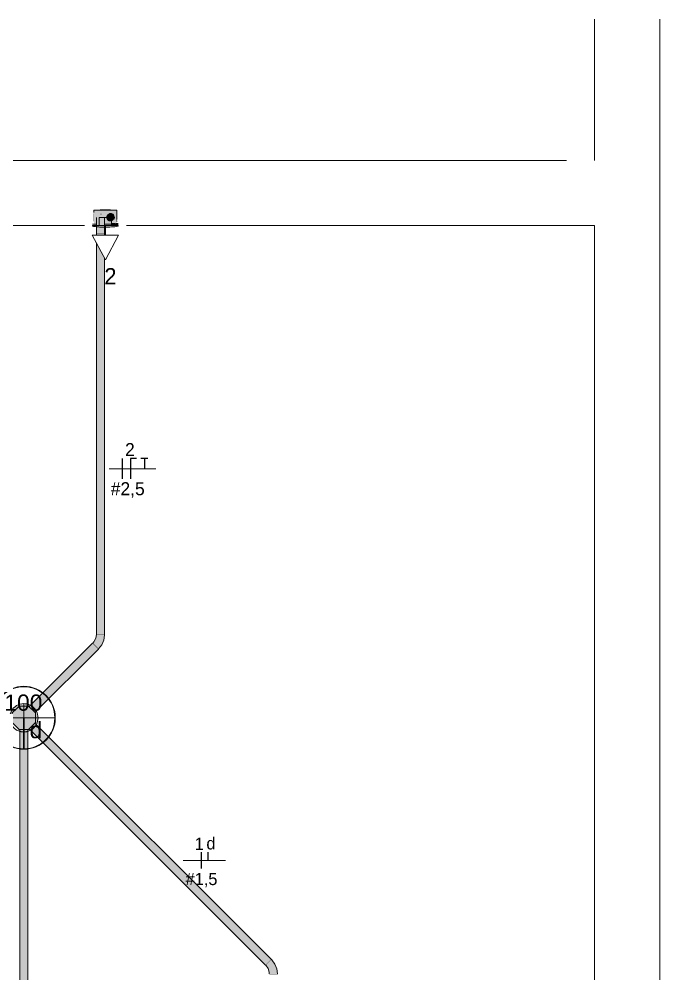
# Model space of a CAD drawing. Header units: metres. Extents: x 42.2 to 73.1, y -1.3 to 59.8.
# Drawn here: x 51.151 to 53.116, y 56.876 to 59.805 of the extents above; entities that cross this region are included whole.
import ezdxf

# ---------------------------------------------------------------- set-up
doc = ezdxf.new("R2010")
doc.units = ezdxf.units.M
doc.linetypes.add('Hidden 1_5', pattern=[0.0022, 0.0015, -0.0007])
for name, color, linetype, lineweight in [('A-ANNO-NOTE', 7, 'Continuous', 18), ('A-DETL', 7, 'Hidden 1_5', 18), ('A-GENM', 7, 'Continuous', 18), ('ARQ-PAR', 7, 'Continuous', 18), ('Dispositivos elétricos', 7, 'Continuous', 70), ('E-LITE-EQPM-IDEN', 7, 'Continuous', 9), ('E-POWR-CNDT', 7, 'Continuous', 35), ('Identificadores de dispositivos elétricos', 7, 'Continuous', 9)]:
    doc.layers.add(name, color=color, linetype=linetype, lineweight=lineweight)
for name, color, linetype, lineweight, true_color in [('BASE ELETRICO__dwg', 7, 'Continuous', 18, 0x767676), ('Fase', 1, 'Continuous', 25, 0xff0000), ('Neutro', 5, 'Continuous', 25, 0x0000ff), ('Terra', 3, 'Continuous', 25, 0x00ff00)]:
    doc.layers.add(name, color=color, linetype=linetype, lineweight=lineweight, true_color=true_color)
doc.styles.add('Arial', font='arial.ttf', dxfattribs={"height": 0.05})
doc.styles.add('Century Gothic', font='GOTHIC.TTF', dxfattribs={"height": 0.05})
doc.styles.add('Century Gothic_1', font='GOTHIC.TTF', dxfattribs={"height": 0.04})
doc.styles.add('Century Gothic_2', font='GOTHIC.TTF', dxfattribs={"height": 0.0375})

# ---------------------------------------------------------------- blocks, each defined once
blk = doc.blocks.new('BASE ELETRICO__dwg-8227098-PLANTA BAIXA - TÉRREO')
at = {"layer": 'ARQ-PAR', "color": 252, "true_color": 0x8e8e8e}
for p, q in [((52.9158, 59.8051), (52.9158, 59.3718)), ((53.1158, 59.8051), (53.1158, 51.9018)), ((42.5858, 59.3718), (52.8299, 59.3718))]:
    blk.add_line(p, q, dxfattribs=at)
at = {"layer": 'ARQ-PAR', "color": 252, "true_color": 0x8e8e8e, "flags": 128}
for points in [[(51.3513, 59.1718), (49.4058, 59.1718), (49.4058, 58.1863)], [(52.8158, 56.1518), (52.8158, 55.9518), (52.8158, 56.1518), (52.9158, 56.1518), (52.9158, 59.1718), (51.4802, 59.1718)]]:
    blk.add_lwpolyline(points, dxfattribs=at)
blk = doc.blocks.new('PVC Corrugado Amarelo_Caixa de Octogonal 4x4 - PVC Corrugado Amarelo_Caixa de Octogonal 4x4-V7-PLANTA BAIXA - TÉRREO')
at = {"layer": 'Dispositivos elétricos', "linetype": 'Hidden 1_5', "lineweight": 18, "true_color": 0xffff00}
h = blk.add_hatch(color=2, dxfattribs=at)
h.paths.add_polyline_path([(0.0125, -0.0415), (0.0205, -0.0382), (0.0165, -0.0342), (0.0148, -0.0358), (0.0125, -0.0358), (0.0125, -0.0414)])
h.paths.add_polyline_path([(-0.0125, -0.0415), (-0.0125, -0.0358), (-0.0148, -0.0358), (-0.0165, -0.0342), (-0.0205, -0.0382), (-0.0165, -0.0399)])
h.paths.add_polyline_path([(0.0382, -0.0205), (0.042, -0.0113), (0.0435, 0), (0.042, 0.0113), (0.0382, 0.0205), (0.0342, 0.0165), (0.0358, 0.0148), (0.0358, -0.0148), (0.0342, -0.0165), (0.0371, -0.0194)])
h.paths.add_polyline_path([(-0.0382, -0.0205), (-0.0342, -0.0165), (-0.0358, -0.0148), (-0.0358, 0.0148), (-0.0148, 0.0358), (0.0148, 0.0358), (0.0165, 0.0342), (0.0205, 0.0382), (0.0113, 0.042), (0, 0.0435), (-0.0121, 0.0417), (-0.0217, 0.0377), (-0.031, 0.0304), (-0.0377, 0.0218), (-0.0421, 0.0104), (-0.0435, 0), (-0.0417, -0.0121), (-0.0388, -0.0191)])
blk.add_hatch(color=2, dxfattribs=at).paths.add_polyline_path([(-0.0148, -0.0358), (0.0148, -0.0358), (0.0358, -0.0148), (0.0358, 0.0148), (0.0148, 0.0358), (-0.0148, 0.0358), (-0.0358, 0.0148), (-0.0358, -0.0148), (-0.0165, -0.0342)])
at = {"layer": 'A-DETL'}
for start, end in [(28.2907, 61.6967), (208.2946, 241.7054), (298.2941, 331.7059), (253.2917, 286.7083)]:
    blk.add_arc((0, 0), 0.0435, start, end, dxfattribs=at)
at = {"layer": 'Dispositivos elétricos', "lineweight": 18}
for p, q in [((-0.0148, 0.0358), (-0.0358, 0.0148)), ((0.0148, 0.0358), (-0.0148, 0.0358)), ((0.0358, 0.0148), (0.0148, 0.0358)), ((-0.0358, 0.0148), (-0.0358, -0.0148)), ((0.0358, -0.0148), (0.0358, 0.0148)), ((-0.0358, -0.0148), (-0.0148, -0.0358)), ((0.0148, -0.0358), (0.0358, -0.0148)), ((-0.0148, -0.0358), (0.0148, -0.0358))]:
    blk.add_line(p, q, dxfattribs=at)
for start, end in [(61.7622, 180), (180, 208.229), (360, 28.2252), (331.7715, 360), (241.771, 253.2262), (286.7738, 298.2285)]:
    blk.add_arc((0, 0), 0.0435, start, end, dxfattribs=at)
blk = doc.blocks.new('1_a_1 Tomada 2P_T_Conjunto 4x2 - a_ Tomada 2P_T 10A-V41-PLANTA BAIXA - TÉRREO')
at = {"layer": 'A-GENM', "true_color": 0xfbfbfb}
h = blk.add_hatch(color=7, dxfattribs=at)
h.paths.add_polyline_path([(0, 0.0051), (-0.0395, 0.002), (-0.0395, 0), (0.0026, 0.0001), (0.0025, 0.0049)])
h.paths.add_polyline_path([(0.0273, 0.003), (0.0275, 0), (0.0395, 0), (0.0395, 0.002), (0.0274, 0.003)])
blk.add_hatch(color=7, dxfattribs=at).paths.add_polyline_path([(0, 0.0056), (-0.0185, 0.0056), (-0.0185, 0.0037), (0, 0.0051), (0.0027, 0.0051), (0.0025, 0.0056)])
at = {"layer": 'A-DETL'}
for p, q in [((-0.0175, -0.0114), (-0.0173, -0.0114)), ((0.0026, 0), (0.0273, 0))]:
    blk.add_line(p, q, dxfattribs=at)
blk.add_arc((0, -0.2479), 0.253, 83.7979, 89.3775, dxfattribs=at)
at = {"layer": 'A-GENM'}
for p, q in [((-0.0395, 0.002), (-0.0395, 0)), ((-0.0395, 0), (0, 0)), ((0, 0), (0.0026, 0)), ((0.0395, 0), (0.0395, 0.002)), ((0.0274, 0), (0.0395, 0))]:
    blk.add_line(p, q, dxfattribs=at)
for start, end in [(89.3887, 98.9698), (81.0302, 83.7867)]:
    blk.add_arc((0, -0.2479), 0.253, start, end, dxfattribs=at)
blk = doc.blocks.new('PVC Corrugado Amarelo_Caixa de Luz 4x2 - Linha Eletroduto Corrugado _Amarelo_-V29-PLANTA BAIXA - TÉRREO')
at = {"layer": 'E-POWR-CNDT', "linetype": 'Hidden 1_5', "lineweight": 18, "true_color": 0xffff00}
for points in [[(-0.0355, 0.025), (-0.035, 0.025), (-0.035, 0.0371), (-0.0355, 0.0371), (-0.0355, 0.0276)], [(-0.015, 0.0475), (-0.0121, 0.0475), (-0.0121, 0.048), (-0.0155, 0.048), (-0.0155, 0.0475)], [(-0.0121, 0.0475), (0, 0.0475), (0, 0.048), (-0.0121, 0.0478)], [(0.0121, 0.0475), (0.0121, 0.048), (0, 0.048), (0, 0.0475), (0.0118, 0.0475)], [(0.015, 0.0125), (0.0182, 0.0129), (0.0221, 0.0148), (0.024, 0.0163), (0.0263, 0.0198), (0.0271, 0.0218), (0.0275, 0.025), (0.0271, 0.0282), (0.0252, 0.0321), (0.0235, 0.0341), (0.0213, 0.0358), (0.0172, 0.0372), (0.015, 0.0375), (0.0118, 0.0371), (0.0088, 0.0358), (0.006, 0.0337), (0.0038, 0.0303), (0.0028, 0.0275), (0.0026, 0.0241), (0.0031, 0.0214), (0.0048, 0.0179), (0.0065, 0.0159), (0.0088, 0.0142), (0.0118, 0.0129)], [(0.015, 0.0475), (0.0155, 0.0475), (0.0155, 0.048), (0.0121, 0.048), (0.0121, 0.0475), (0.0139, 0.0475)], [(0.0355, 0.025), (0.0355, 0.0371), (0.035, 0.0371), (0.035, 0.025)], [(-0.0389, 0.0028), (-0.0371, 0.0028), (-0.0371, 0.0058), (-0.0395, 0.0058), (-0.0395, 0.0028)], [(-0.037, 0.0028), (-0.031, 0.0028), (-0.0313, 0.0058), (-0.0371, 0.0058), (-0.0371, 0.0028)], [(-0.035, 0.0129), (-0.035, 0.025), (-0.0355, 0.025), (-0.0355, 0.0129)], [(0, 0.0028), (0.031, 0.0028), (0.031, 0.0058), (0, 0.0058), (0, 0.0039)], [(0.0371, 0.0028), (0.037, 0.0058), (0.031, 0.0058), (0.0313, 0.0028), (0.037, 0.0028)], [(0.0355, 0.0129), (0.0355, 0.025), (0.035, 0.025), (0.035, 0.0129)], [(0.0371, 0.0028), (0.0395, 0.0028), (0.0395, 0.0058), (0.0371, 0.0058), (0.0371, 0.0039)]]:
    blk.add_hatch(color=2, dxfattribs=at).paths.add_polyline_path(points)
h = blk.add_hatch(color=2, dxfattribs=at)
h.paths.add_polyline_path([(-0.031, 0), (-0.0313, 0.0028), (-0.035, 0.0028), (-0.0349, 0), (-0.0313, 0)])
h.paths.add_polyline_path([(-0.035, 0.0058), (-0.031, 0.0058), (-0.0313, 0.0475), (-0.035, 0.0474), (-0.035, 0.0099)])
h = blk.add_hatch(color=2, dxfattribs=at)
h.paths.add_polyline_path([(0.031, 0), (0.031, 0.0028), (-0.0025, 0.0028), (-0.0025, 0), (0.0094, 0)])
h.paths.add_polyline_path([(-0.031, 0), (-0.0274, 0), (-0.0275, 0.0028), (-0.031, 0.0028)])
h.paths.add_polyline_path([(0.0238, 0.0058), (0.031, 0.0058), (0.031, 0.0475), (-0.031, 0.0475), (-0.031, 0.0058), (-0.0274, 0.0058), (-0.0272, 0.0188), (-0.0275, 0.0251), (-0.027, 0.0284), (-0.0252, 0.0321), (-0.023, 0.0345), (-0.0212, 0.0358), (-0.0177, 0.0371), (-0.0143, 0.0374), (-0.0118, 0.0371), (-0.0081, 0.0353), (-0.006, 0.0336), (-0.0038, 0.0303), (-0.0028, 0.0274), (-0.0027, 0.0236), (-0.0028, 0.0207), (-0.0027, 0.0153), (-0.0025, 0.0058), (0.0156, 0.0058)])
h.paths.add_polyline_path([(0.015, 0.0125), (0.0118, 0.0129), (0.0088, 0.0142), (0.006, 0.0163), (0.0042, 0.0188), (0.0029, 0.0218), (0.0025, 0.025), (0.0029, 0.0282), (0.0042, 0.0313), (0.0062, 0.0338), (0.0088, 0.0358), (0.0118, 0.0371), (0.015, 0.0375), (0.0184, 0.037), (0.0221, 0.0352), (0.024, 0.0337), (0.0259, 0.031), (0.0271, 0.0282), (0.0275, 0.025), (0.0271, 0.0218), (0.0252, 0.0179), (0.0232, 0.0157), (0.0213, 0.0142), (0.0173, 0.0128), (0.0157, 0.0126)])
h = blk.add_hatch(color=2, dxfattribs=at)
h.paths.add_polyline_path([(0.035, 0), (0.0349, 0.0028), (0.031, 0.0028), (0.0313, 0), (0.0349, 0)])
h.paths.add_polyline_path([(0.0338, 0.0058), (0.035, 0.0058), (0.0349, 0.0475), (0.031, 0.0475), (0.031, 0.0058), (0.033, 0.0058)])
h = blk.add_hatch(color=2, dxfattribs=at)
h.paths.add_polyline_path([(-0.0305, 0.0028), (-0.0274, 0.0028), (-0.0274, 0.0058), (-0.031, 0.0058), (-0.031, 0.0028), (-0.0306, 0.0028)])
h.paths.add_polyline_path([(-0.0025, 0.0028), (0, 0.0028), (0, 0.0058), (-0.0025, 0.0058), (-0.0025, 0.0039)])
at = {"layer": 'A-DETL'}
blk.add_arc((-0.015, 0.025), 0.01, 75, 83.2091, dxfattribs=at)
at = {"layer": 'E-POWR-CNDT', "lineweight": 18}
for p, q in [((-0.035, 0.0475), (-0.035, 0.0396)), ((-0.031, 0.0475), (-0.035, 0.0475)), ((-0.031, 0.0475), (0.031, 0.0475)), ((-0.016, 0.048), (-0.016, 0.0475)), ((-0.0122, 0.048), (-0.016, 0.048)), ((-0.0125, 0.048), (-0.0125, 0.0475)), ((0, 0.048), (-0.0125, 0.048)), ((0.0125, 0.048), (0, 0.048)), ((0.016, 0.048), (0.0122, 0.048)), ((0.0125, 0.0475), (0.0125, 0.048)), ((0.016, 0.0475), (0.016, 0.048)), ((0.035, 0.0475), (0.031, 0.0475)), ((0.035, 0.025), (0.035, 0.0475)), ((0.0355, 0.0375), (0.035, 0.0375)), ((0.0355, 0.0375), (0.035, 0.0375)), ((0.0355, 0.025), (0.0355, 0.0375)), ((0.0355, 0.0371), (0.0355, 0.0375)), ((0.031, 0.0058), (0.0199, 0.0058)), ((0.0205, 0.0028), (0.031, 0.0028)), ((0.031, 0.0028), (0.0371, 0.0028)), ((0.0371, 0.0058), (0.0327, 0.0058)), ((0.0355, 0.0188), (0.0355, 0.025)), ((0.0355, 0.0125), (0.0355, 0.0142)), ((0.0355, 0.0125), (0.0355, 0.0129)), ((0.0395, 0.0058), (0.0371, 0.0058)), ((0.0371, 0.0028), (0.0395, 0.0028))]:
    blk.add_line(p, q, dxfattribs=at)
for start, end in [(360, 98.9136), (330, 360)]:
    blk.add_arc((0.015, 0.025), 0.0125, start, end, dxfattribs=at)
blk = doc.blocks.new('Tag de Luminárias de Teto 2 - Tag de Luminárias de Teto 2-3493498-PLANTA BAIXA - TÉRREO')
at = {"layer": 'E-LITE-EQPM-IDEN'}
for p, q in [((-0.00386, 0), (0.00386, 0)), ((-0.0038, 0.00001), (0.0038, 0.00001)), ((0, 0), (0, -0.00386)), ((-0.00004, -0.00001), (-0.0038, -0.00001)), ((-0.00004, -0.00381), (-0.00004, -0.00001)), ((0.00004, -0.00001), (0.00004, -0.00381)), ((0.0038, -0.00001), (0.00004, -0.00001))]:
    blk.add_line(p, q, dxfattribs=at)
blk.add_circle((0, 0), 0.00386, dxfattribs=at)
for centre, start, end in [((0, 0.00001), 360, 180), ((0, -0.00001), 180, 269.411), ((0, -0.00001), 270.589, 360)]:
    blk.add_arc(centre, 0.0038, start, end, dxfattribs=at)
blk = doc.blocks.new('Fiação_PEX_Tags Eletrical Fixtures - 2_ FNT-4480792-PLANTA BAIXA - TÉRREO')
at = {"layer": 'Fase'}
blk.add_line((-0.00098, 0.00125), (-0.00098, -0.00125), dxfattribs=at)
at = {"layer": 'Identificadores de dispositivos elétricos'}
blk.add_line((-0.00257, 0), (0.00315, 0), dxfattribs=at)
at = {"layer": 'Neutro'}
for p, q in [((0.00002, 0.00125), (0.00002, -0.00125)), ((0.00002, 0.00125), (0.00002, -0.00077)), ((0.00076, 0.00125), (0.00002, 0.00125))]:
    blk.add_line(p, q, dxfattribs=at)
at = {"layer": 'Terra'}
for p, q in [((0.00215, 0.00125), (0.00129, 0.00125)), ((0.00175, 0.00125), (0.00175, 0))]:
    blk.add_line(p, q, dxfattribs=at)
blk = doc.blocks.new('Fiação_Tags Lighting Fixture - 2_ FR-3746630-PLANTA BAIXA - TÉRREO')
at = {"layer": 'E-LITE-EQPM-IDEN', "color": 1, "lineweight": 25, "true_color": 0xff0000}
blk.add_line((-0.00039, -0.00164), (-0.00039, -0.00366), dxfattribs=at)
at = {"layer": 'E-LITE-EQPM-IDEN', "lineweight": 25}
blk.add_line((0.00044, -0.00164), (0.00044, -0.00265), dxfattribs=at)
at = {"layer": 'E-LITE-EQPM-IDEN'}
blk.add_line((-0.0026, -0.00265), (0.0026, -0.00265), dxfattribs=at)

msp = doc.modelspace()

# ---------------------------------------------------------------- hatches: boundary and pattern name
at = {"layer": 'E-POWR-CNDT', "true_color": 0xffff00}
for points in [[(51.3887, 59.1468), (51.4008, 59.1468), (51.4008, 59.2093), (51.3976, 59.2089), (51.394, 59.2072), (51.3918, 59.2055), (51.3899, 59.2028), (51.3887, 59.2001), (51.3883, 59.1953), (51.3886, 59.1848), (51.3884, 59.1704), (51.3886, 59.155), (51.3884, 59.1468), (51.3886, 59.1468)], [(51.4116, 59.1468), (51.4133, 59.1468), (51.413, 59.1605), (51.4132, 59.1852), (51.413, 59.1949), (51.4133, 59.1968), (51.4125, 59.2009), (51.411, 59.2039), (51.4088, 59.2063), (51.4066, 59.2078), (51.404, 59.2089), (51.4008, 59.2093), (51.4008, 59.1468), (51.4096, 59.1468)], [(51.3883, 59.1458), (51.4008, 59.1458), (51.4008, 59.1468), (51.3883, 59.1468)], [(51.4121, 59.1458), (51.4133, 59.1458), (51.4133, 59.1468), (51.4008, 59.1468), (51.4008, 59.1458), (51.4116, 59.1458)], [(51.395, 57.8733), (51.4028, 57.8828), (51.4085, 57.8936), (51.4121, 57.9059), (51.4133, 57.9175), (51.3883, 57.9175), (51.3854, 57.9032), (51.3773, 57.891), (51.3947, 57.8736)], [(51.3883, 57.9175), (51.4133, 57.9175), (51.413, 57.9185), (51.3883, 57.9185)], [(51.1911, 57.6871), (51.3854, 57.8815), (51.3766, 57.8903), (51.1823, 57.696), (51.1888, 57.6894)], [(51.2, 57.6783), (51.3943, 57.8726), (51.3854, 57.8815), (51.1911, 57.6871), (51.1996, 57.6786)], [(51.3943, 57.8726), (51.395, 57.8733), (51.3773, 57.891), (51.3766, 57.8903), (51.394, 57.8729)], [(51.9154, 56.9122), (51.9243, 56.921), (51.2, 57.6454), (51.1911, 57.6365), (51.9132, 56.9145)], [(51.1537, 54.2245), (51.1658, 54.2245), (51.1658, 57.626), (51.1533, 57.626), (51.1533, 55.3295), (51.1533, 54.2245)], [(51.1783, 54.2245), (51.1783, 57.626), (51.1658, 57.626), (51.1658, 54.2245), (51.1779, 54.2245)], [(51.9066, 56.9033), (51.9154, 56.9122), (51.1911, 57.6365), (51.1823, 57.6277), (51.2427, 57.5673), (51.9063, 56.9036)], [(51.9073, 56.9026), (51.925, 56.9203), (51.9243, 56.921), (51.9066, 56.9033), (51.907, 56.9029)], [(51.9371, 56.8761), (51.9433, 56.8761), (51.9417, 56.8897), (51.9379, 56.9012), (51.932, 56.9118), (51.925, 56.9203), (51.9073, 56.9026), (51.9154, 56.8905), (51.9184, 56.8761), (51.9371, 56.8761)], [(51.9285, 56.8751), (51.9433, 56.8751), (51.9433, 56.8761), (51.9183, 56.8761), (51.9185, 56.8751), (51.9276, 56.8751)]]:
    msp.add_hatch(color=2, dxfattribs=at).paths.add_polyline_path(points)
h = msp.add_hatch(color=2, dxfattribs=at)
h.paths.add_polyline_path([(51.3883, 57.9185), (51.4008, 57.9185), (51.4007, 59.0952), (51.3883, 59.1184), (51.3883, 57.9519)])
h.paths.add_polyline_path([(51.3887, 59.1418), (51.4008, 59.1418), (51.4008, 59.1458), (51.3883, 59.1458), (51.3883, 59.1418)])
h = msp.add_hatch(color=2, dxfattribs=at)
h.paths.add_polyline_path([(51.4133, 57.9185), (51.4133, 59.0715), (51.4008, 59.095), (51.4008, 57.9185), (51.4129, 57.9185)])
h.paths.add_polyline_path([(51.4015, 59.1418), (51.4133, 59.1418), (51.4133, 59.1458), (51.4008, 59.1458), (51.4008, 59.1418)])

# ---------------------------------------------------------------- linework, layer by layer
at = {"layer": 'A-ANNO-NOTE', "lineweight": 9}
for p, q in [((51.397, 59.1968), (51.4345, 59.1968)), ((51.397, 59.1718), (51.397, 59.1968)), ((51.4345, 59.1968), (51.4345, 59.1718)), ((51.4345, 59.1718), (51.397, 59.1718)), ((51.4158, 59.1718), (51.4158, 59.1418)), ((51.4558, 59.1418), (51.3758, 59.1418)), ((51.3758, 59.1418), (51.4158, 59.0668)), ((51.4558, 59.1418), (51.3758, 59.1418)), ((51.4158, 59.0668), (51.3758, 59.1418)), ((51.4158, 59.0668), (51.4558, 59.1418)), ((51.4158, 59.0668), (51.4558, 59.1418))]:
    msp.add_line(p, q, dxfattribs=at)
at = {"layer": 'E-LITE-EQPM-IDEN'}
msp.add_line((51.1658, 57.7053), (51.1658, 57.5653), dxfattribs=at)
at = {"layer": 'E-POWR-CNDT', "color": 57, "lineweight": 18, "true_color": 0x808040}
for p, q in [((51.3883, 59.1468), (51.3883, 59.1458)), ((51.3883, 59.1458), (51.3883, 59.1418)), ((51.4133, 59.1458), (51.4133, 59.1468)), ((51.4133, 59.1418), (51.4133, 59.1458)), ((51.3883, 59.1184), (51.3883, 57.9185)), ((51.4133, 57.9185), (51.4133, 59.0715)), ((51.3883, 57.9185), (51.3883, 57.9175)), ((51.4133, 57.9175), (51.4133, 57.9185)), ((51.3766, 57.8903), (51.1823, 57.696)), ((51.3773, 57.891), (51.3766, 57.8903)), ((51.2, 57.6783), (51.3943, 57.8726)), ((51.3943, 57.8726), (51.395, 57.8733)), ((51.9243, 56.921), (51.2, 57.6454)), ((51.1533, 57.626), (51.1533, 54.2245)), ((51.1783, 54.2245), (51.1783, 57.626)), ((51.1823, 57.6277), (51.9066, 56.9033)), ((51.925, 56.9203), (51.9243, 56.921)), ((51.9066, 56.9033), (51.9073, 56.9026)), ((51.9433, 56.8751), (51.9433, 56.8761))]:
    msp.add_line(p, q, dxfattribs=at)
at = {"layer": 'E-POWR-CNDT', "color": 57, "lineweight": 18, "true_color": 0x808040, "flags": 128}
for points in [[(51.3883, 59.1968), (51.3883, 59.1949), (51.3883, 59.1891), (51.3883, 59.1801), (51.3883, 59.1684), (51.3883, 59.155), (51.3883, 59.1468)], [(51.4133, 59.1468), (51.4133, 59.1607), (51.4133, 59.1735), (51.4133, 59.1842), (51.4133, 59.1919), (51.4133, 59.1962), (51.4133, 59.1968)], [(51.3883, 57.9175), (51.3863, 57.9056), (51.3807, 57.8949), (51.3773, 57.891)], [(51.395, 57.8733), (51.4046, 57.8857), (51.4108, 57.9001), (51.4133, 57.9156), (51.4133, 57.9175)], [(51.9433, 56.8761), (51.9413, 56.8917), (51.9356, 56.9063), (51.9263, 56.9189), (51.925, 56.9203)], [(51.9073, 56.9026), (51.9144, 56.8928), (51.918, 56.8812), (51.9183, 56.8761)]]:
    msp.add_lwpolyline(points, dxfattribs=at)

# ---------------------------------------------------------------- block references
at = {"layer": 'A-DETL'}
for name, p in [('PVC Corrugado Amarelo_Caixa de Luz 4x2 - Linha Eletroduto Corrugado _Amarelo_-V29-PLANTA BAIXA - TÉRREO', (51.4158, 59.1718)), ('PVC Corrugado Amarelo_Caixa de Octogonal 4x4 - PVC Corrugado Amarelo_Caixa de Octogonal 4x4-V7-PLANTA BAIXA - TÉRREO', (51.1658, 57.6618))]:
    msp.add_blockref(name, p, dxfattribs=at)
at = {"layer": 'A-DETL', "rotation": 180}
msp.add_blockref('1_a_1 Tomada 2P_T_Conjunto 4x2 - a_ Tomada 2P_T 10A-V41-PLANTA BAIXA - TÉRREO', (51.4158, 59.1718), dxfattribs=at)
at = {"layer": 'BASE ELETRICO__dwg', "color": 252, "true_color": 0x8e8e8e}
msp.add_blockref('BASE ELETRICO__dwg-8227098-PLANTA BAIXA - TÉRREO', (0, 0), dxfattribs=at)
at = {"layer": 'E-LITE-EQPM-IDEN', "xscale": 24.99999999999999, "yscale": 24.99999999999999, "zscale": 24.99999999999999}
for name, p in [('Tag de Luminárias de Teto 2 - Tag de Luminárias de Teto 2-3493498-PLANTA BAIXA - TÉRREO', (51.1658, 57.6618)), ('Fiação_Tags Lighting Fixture - 2_ FR-3746630-PLANTA BAIXA - TÉRREO', (51.7191, 57.2906))]:
    msp.add_blockref(name, p, dxfattribs=at)
at = {"layer": 'Identificadores de dispositivos elétricos', "color": 1, "true_color": 0xff0000, "xscale": 24.99999999999999, "yscale": 24.99999999999999, "zscale": 24.99999999999999}
msp.add_blockref('Fiação_PEX_Tags Eletrical Fixtures - 2_ FNT-4480792-PLANTA BAIXA - TÉRREO', (51.4919, 58.4259), dxfattribs=at)

# ---------------------------------------------------------------- texts
at = {"layer": 'E-LITE-EQPM-IDEN', "attachment_point": 1}
for s, insert, char_height, width, style in [('100', (51.1061, 57.7332), 0.05, 0.144304, 'Arial'), ('d', (51.1834, 57.649), 0.05, 0.048101, 'Arial'), ('1', (51.6894, 57.2939), 0.0375, 0.036076, 'Century Gothic_2'), ('d', (51.7255, 57.2954), 0.0375, 0.044093, 'Century Gothic_2'), ('#1,5', (51.6617, 57.186), 0.0375, 0.136287, 'Century Gothic_2')]:
    msp.add_mtext(s, dxfattribs=dict(at, insert=insert, char_height=char_height, width=width, style=style))
at = {"layer": 'Identificadores de dispositivos elétricos', "attachment_point": 1}
for s, insert, char_height, width, style in [('2', (51.4127, 59.0413), 0.05, 0.048101, 'Century Gothic'), ('2', (51.4761, 58.5044), 0.04, 0.03808, 'Century Gothic_1'), ('#2,5', (51.4323, 58.3845), 0.04, 0.144304, 'Century Gothic_1')]:
    msp.add_mtext(s, dxfattribs=dict(at, insert=insert, char_height=char_height, width=width, style=style))

doc.saveas('drawing.dxf')
